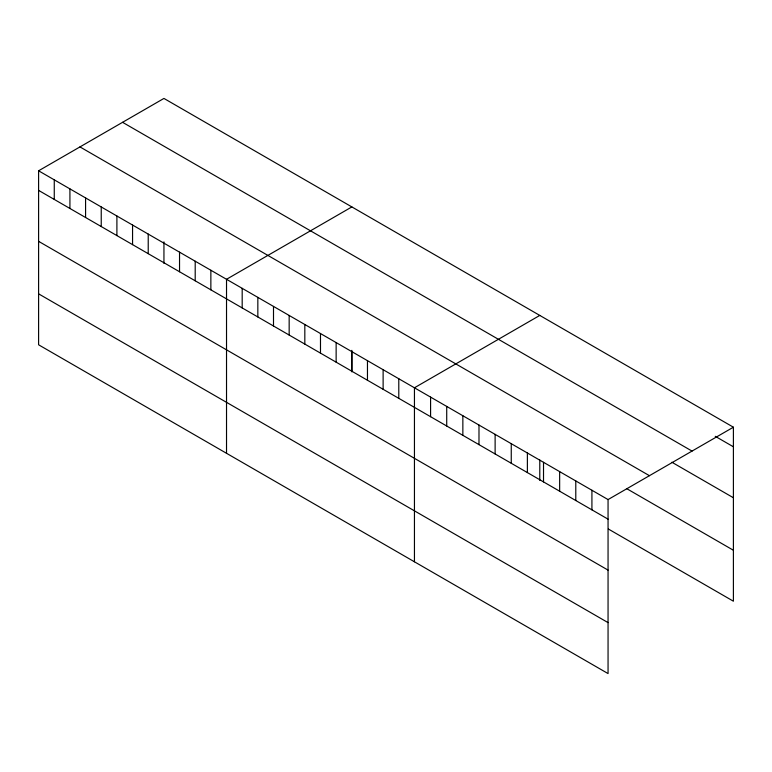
<?xml version="1.0" encoding="UTF-8"?>
<svg xmlns="http://www.w3.org/2000/svg" width="772" height="772" viewBox="0 0 772 772"><rect width="100%" height="100%" fill="white"/><g stroke="black" fill="none" stroke-linecap="round" stroke-linejoin="round"><path stroke-width="1.16" d="M38.6 170.795L608.056 499.571L608.056 673.57L38.6 344.795L38.6 170.795L163.944 98.43L733.4 427.205L733.4 601.205L608.355 529.013M351.858 206.925L226.524 279.29L226.524 453.289M539.782 315.42L414.448 387.785L414.448 561.784M608.056 499.571L733.4 427.205M715.248 436.315L733.4 446.795M122.574 122.314L692.04 451.089M671.891 462.235L733.4 497.747M79.96 146.912L649.426 475.687M626.507 488.541L733.4 550.253M38.6 190.385L608.056 519.16M38.6 241.337L608.056 570.112M38.6 293.842L608.056 622.618M591.921 490.249L591.921 509.848M575.787 480.937L575.787 500.526M559.652 471.624L559.652 491.214M543.517 462.312L543.517 481.902M539.782 459.977L539.782 480.367M527.382 452.99L527.382 472.58M511.257 443.678L511.257 463.268M495.122 434.366L495.122 453.955M478.987 425.044L478.987 444.633M462.853 415.732L462.853 435.321M446.718 406.419L446.718 426.009M430.583 397.097L430.583 416.687M398.786 378.743L398.786 398.333M383.124 369.701L383.124 389.291M367.462 360.659L367.462 380.249M351.858 350.353L351.858 371.872M351.8 351.617L351.8 371.207M336.138 342.575L336.138 362.174M320.486 333.533L320.486 353.132M304.824 324.501L304.824 344.09M289.162 315.458L289.162 335.048M273.5 306.416L273.5 326.006M257.838 297.374L257.838 316.964M242.186 288.332L242.186 307.922M210.862 270.248L210.862 289.838M195.2 261.206L195.2 280.796M179.538 252.164L179.538 271.754M163.944 241.858L163.944 263.368M148.224 234.08L148.224 253.67M132.562 225.038L132.562 244.637M116.9 215.996L116.9 235.595M101.238 206.964L101.238 226.553M85.576 197.921L85.576 217.511M69.924 188.879L69.924 208.469M54.262 179.837L54.262 199.427"/></g></svg>
